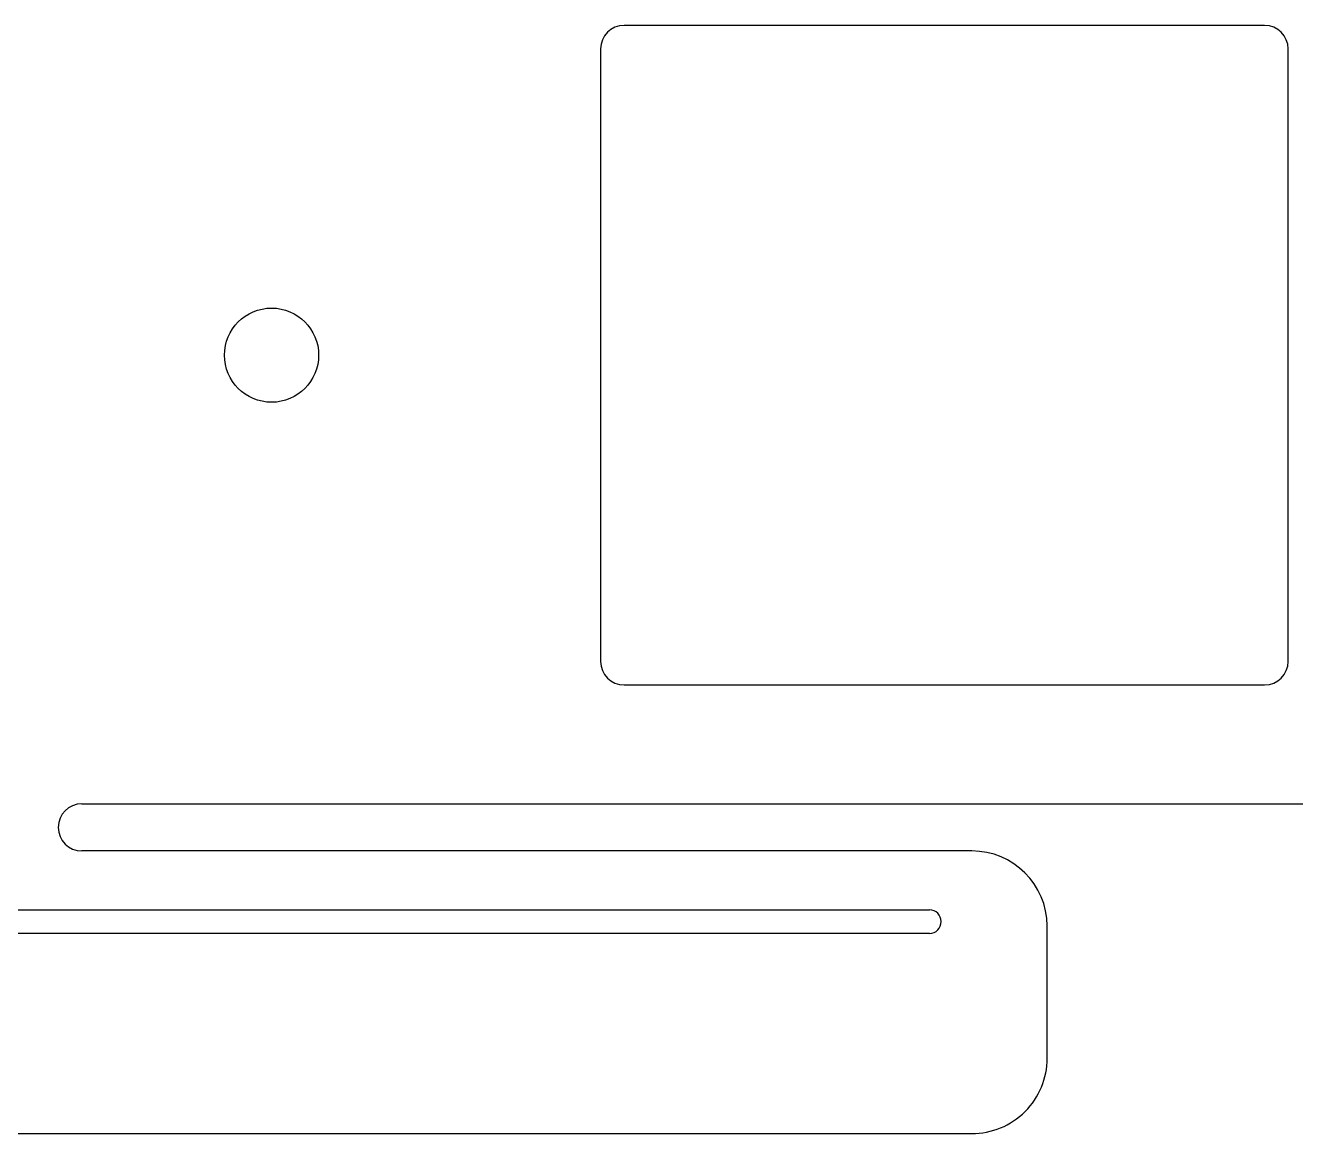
# Model space of a CAD drawing. Header units: millimetres. Extents: x -10 to 276, y -93 to 17.
# Drawn here: x 166.22 to 193.2, y -92.72 to -69.2 of the extents above; entities that cross this region are included whole.
import ezdxf

# ---------------------------------------------------------------- set-up
doc = ezdxf.new("R2010")
doc.units = ezdxf.units.MM
doc.layers.get('0').update_dxf_attribs({"linetype": 'CONTINUOUS'})
doc.layers.add('BLACK', color=7, linetype='CONTINUOUS')

msp = doc.modelspace()

# ---------------------------------------------------------------- linework, layer by layer
msp.add_lwpolyline([(193.0375, -82.700025), (193.0375, -69.700025, 0.414213562), (192.5375, -69.200025), (178.9375, -69.200025, 0.414212391), (178.4375, -69.700025), (178.4375, -82.700025, 0.414212391), (178.9375, -83.200025), (192.5375, -83.200025, 0.414213562)], format="xyb", close=True)
msp.add_circle((171.45, -76.2), 1)
at = {"layer": 'BLACK', "linetype": 'Continuous'}
for p, q in [((167.4201, -85.725), (196.359025, -85.725)), ((186.3201, -86.725), (167.4201, -86.725)), ((140.4201, -87.975), (185.4201, -87.975)), ((187.920082, -91.125), (187.920082, -88.317203)), ((185.4201, -88.475), (140.4201, -88.475)), ((139.5201, -92.725), (186.320082, -92.725))]:
    msp.add_line(p, q, dxfattribs=at)
at = {"layer": 'BLACK'}
for centre, radius, start, end in [((167.4201, -86.225), 0.5, 90, 270), ((186.3201, -88.325), 1.6, 0.2792104, 90), ((185.4201, -88.225), 0.25, 270, 90), ((186.3201, -91.125), 1.599982, 269.9993554, 0)]:
    msp.add_arc(centre, radius, start, end, dxfattribs=at)

doc.saveas('drawing.dxf')
